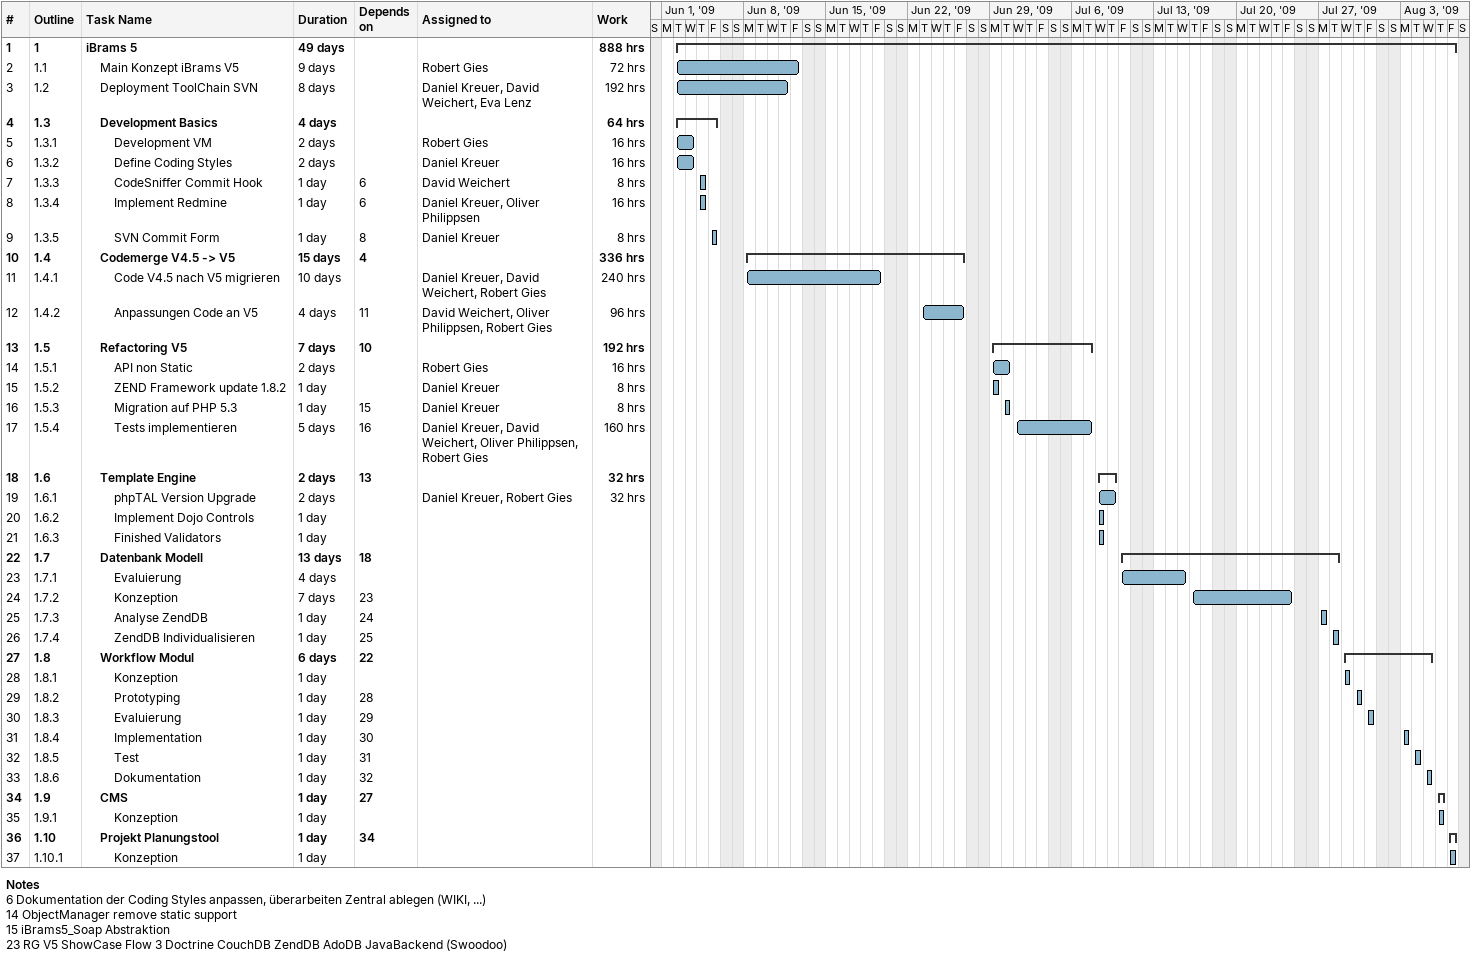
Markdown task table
| ID | WBS | Task | Duration | Start | Finish | Predecessors | Resources | Work (h) |
|---|---|---|---|---|---|---|---|---|
| 1 | 1 | **iBrams 5** | 49d | 2009-06-02 | 2009-08-07 |  |  | 888 |
| 2 | 1.1 | Main Konzept iBrams V5 | 9d | 2009-06-02 | 2009-06-12 |  | Robert Gies | 72 |
| 3 | 1.2 | Deployment ToolChain SVN | 8d | 2009-06-02 | 2009-06-11 |  | Daniel Kreuer, David Weichert, Eva Lenz | 192 |
| 4 | 1.3 | **Development Basics** | 4d | 2009-06-02 | 2009-06-05 |  |  | 64 |
| 5 | 1.3.1 | Development VM | 2d | 2009-06-02 | 2009-06-03 |  | Robert Gies | 16 |
| 6 | 1.3.2 | Define Coding Styles | 2d | 2009-06-02 | 2009-06-03 |  | Daniel Kreuer | 16 |
| 7 | 1.3.3 | CodeSniffer Commit Hook | 1d | 2009-06-04 | 2009-06-04 | 6 | David Weichert | 8 |
| 8 | 1.3.4 | Implement Redmine | 1d | 2009-06-04 | 2009-06-04 | 6 | Daniel Kreuer, Oliver Philippsen | 16 |
| 9 | 1.3.5 | SVN Commit Form | 1d | 2009-06-05 | 2009-06-05 | 8 | Daniel Kreuer | 8 |
| 10 | 1.4 | **Codemerge V4.5 -> V5** | 15d | 2009-06-08 | 2009-06-26 | 4 |  | 336 |
| 11 | 1.4.1 | Code V4.5 nach V5 migrieren | 10d | 2009-06-08 | 2009-06-19 |  | Daniel Kreuer, David Weichert, Robert Gies | 240 |
| 12 | 1.4.2 | Anpassungen Code an V5 | 4d | 2009-06-23 | 2009-06-26 | 11 | David Weichert, Oliver Philippsen, Robert Gies | 96 |
| 13 | 1.5 | **Refactoring V5** | 7d | 2009-06-29 | 2009-07-07 | 10 |  | 192 |
| 14 | 1.5.1 | API non Static | 2d | 2009-06-29 | 2009-06-30 |  | Robert Gies | 16 |
| 15 | 1.5.2 | ZEND Framework update 1.8.2 | 1d | 2009-06-29 | 2009-06-29 |  | Daniel Kreuer | 8 |
| 16 | 1.5.3 | Migration auf PHP 5.3 | 1d | 2009-06-30 | 2009-06-30 | 15 | Daniel Kreuer | 8 |
| 17 | 1.5.4 | Tests implementieren | 5d | 2009-07-01 | 2009-07-07 | 16 | Daniel Kreuer, David Weichert, Oliver Philippsen, Robert Gies | 160 |
| 18 | 1.6 | **Template Engine** | 2d | 2009-07-08 | 2009-07-09 | 13 |  | 32 |
| 19 | 1.6.1 | phpTAL Version Upgrade | 2d | 2009-07-08 | 2009-07-09 |  | Daniel Kreuer, Robert Gies | 32 |
| 20 | 1.6.2 | Implement Dojo Controls | 1d | 2009-07-08 | 2009-07-08 |  |  |  |
| 21 | 1.6.3 | Finished Validators | 1d | 2009-07-08 | 2009-07-08 |  |  |  |
| 22 | 1.7 | **Datenbank Modell** | 13d | 2009-07-10 | 2009-07-28 | 18 |  |  |
| 23 | 1.7.1 | Evaluierung | 4d | 2009-07-10 | 2009-07-15 |  |  |  |
| 24 | 1.7.2 | Konzeption | 7d | 2009-07-16 | 2009-07-24 | 23 |  |  |
| 25 | 1.7.3 | Analyse ZendDB | 1d | 2009-07-27 | 2009-07-27 | 24 |  |  |
| 26 | 1.7.4 | ZendDB Individualisieren | 1d | 2009-07-28 | 2009-07-28 | 25 |  |  |
| 27 | 1.8 | **Workflow Modul** | 6d | 2009-07-29 | 2009-08-05 | 22 |  |  |
| 28 | 1.8.1 | Konzeption | 1d | 2009-07-29 | 2009-07-29 |  |  |  |
| 29 | 1.8.2 | Prototyping | 1d | 2009-07-30 | 2009-07-30 | 28 |  |  |
| 30 | 1.8.3 | Evaluierung | 1d | 2009-07-31 | 2009-07-31 | 29 |  |  |
| 31 | 1.8.4 | Implementation | 1d | 2009-08-03 | 2009-08-03 | 30 |  |  |
| 32 | 1.8.5 | Test | 1d | 2009-08-04 | 2009-08-04 | 31 |  |  |
| 33 | 1.8.6 | Dokumentation | 1d | 2009-08-05 | 2009-08-05 | 32 |  |  |
| 34 | 1.9 | **CMS** | 1d | 2009-08-06 | 2009-08-06 | 27 |  |  |
| 35 | 1.9.1 | Konzeption | 1d | 2009-08-06 | 2009-08-06 |  |  |  |
| 36 | 1.10 | **Projekt Planungstool** | 1d | 2009-08-07 | 2009-08-07 | 34 |  |  |
| 37 | 1.10.1 | Konzeption | 1d | 2009-08-07 | 2009-08-07 |  |  |  |

Notes
- 6: Dokumentation der Coding Styles anpassen, überarbeiten Zentral ablegen (WIKI, ...)
- 14: ObjectManager remove static support
- 15: iBrams5_Soap Abstraktion
- 23: RG V5 ShowCase Flow 3 Doctrine CouchDB ZendDB AdoDB JavaBackend (Swoodoo)
